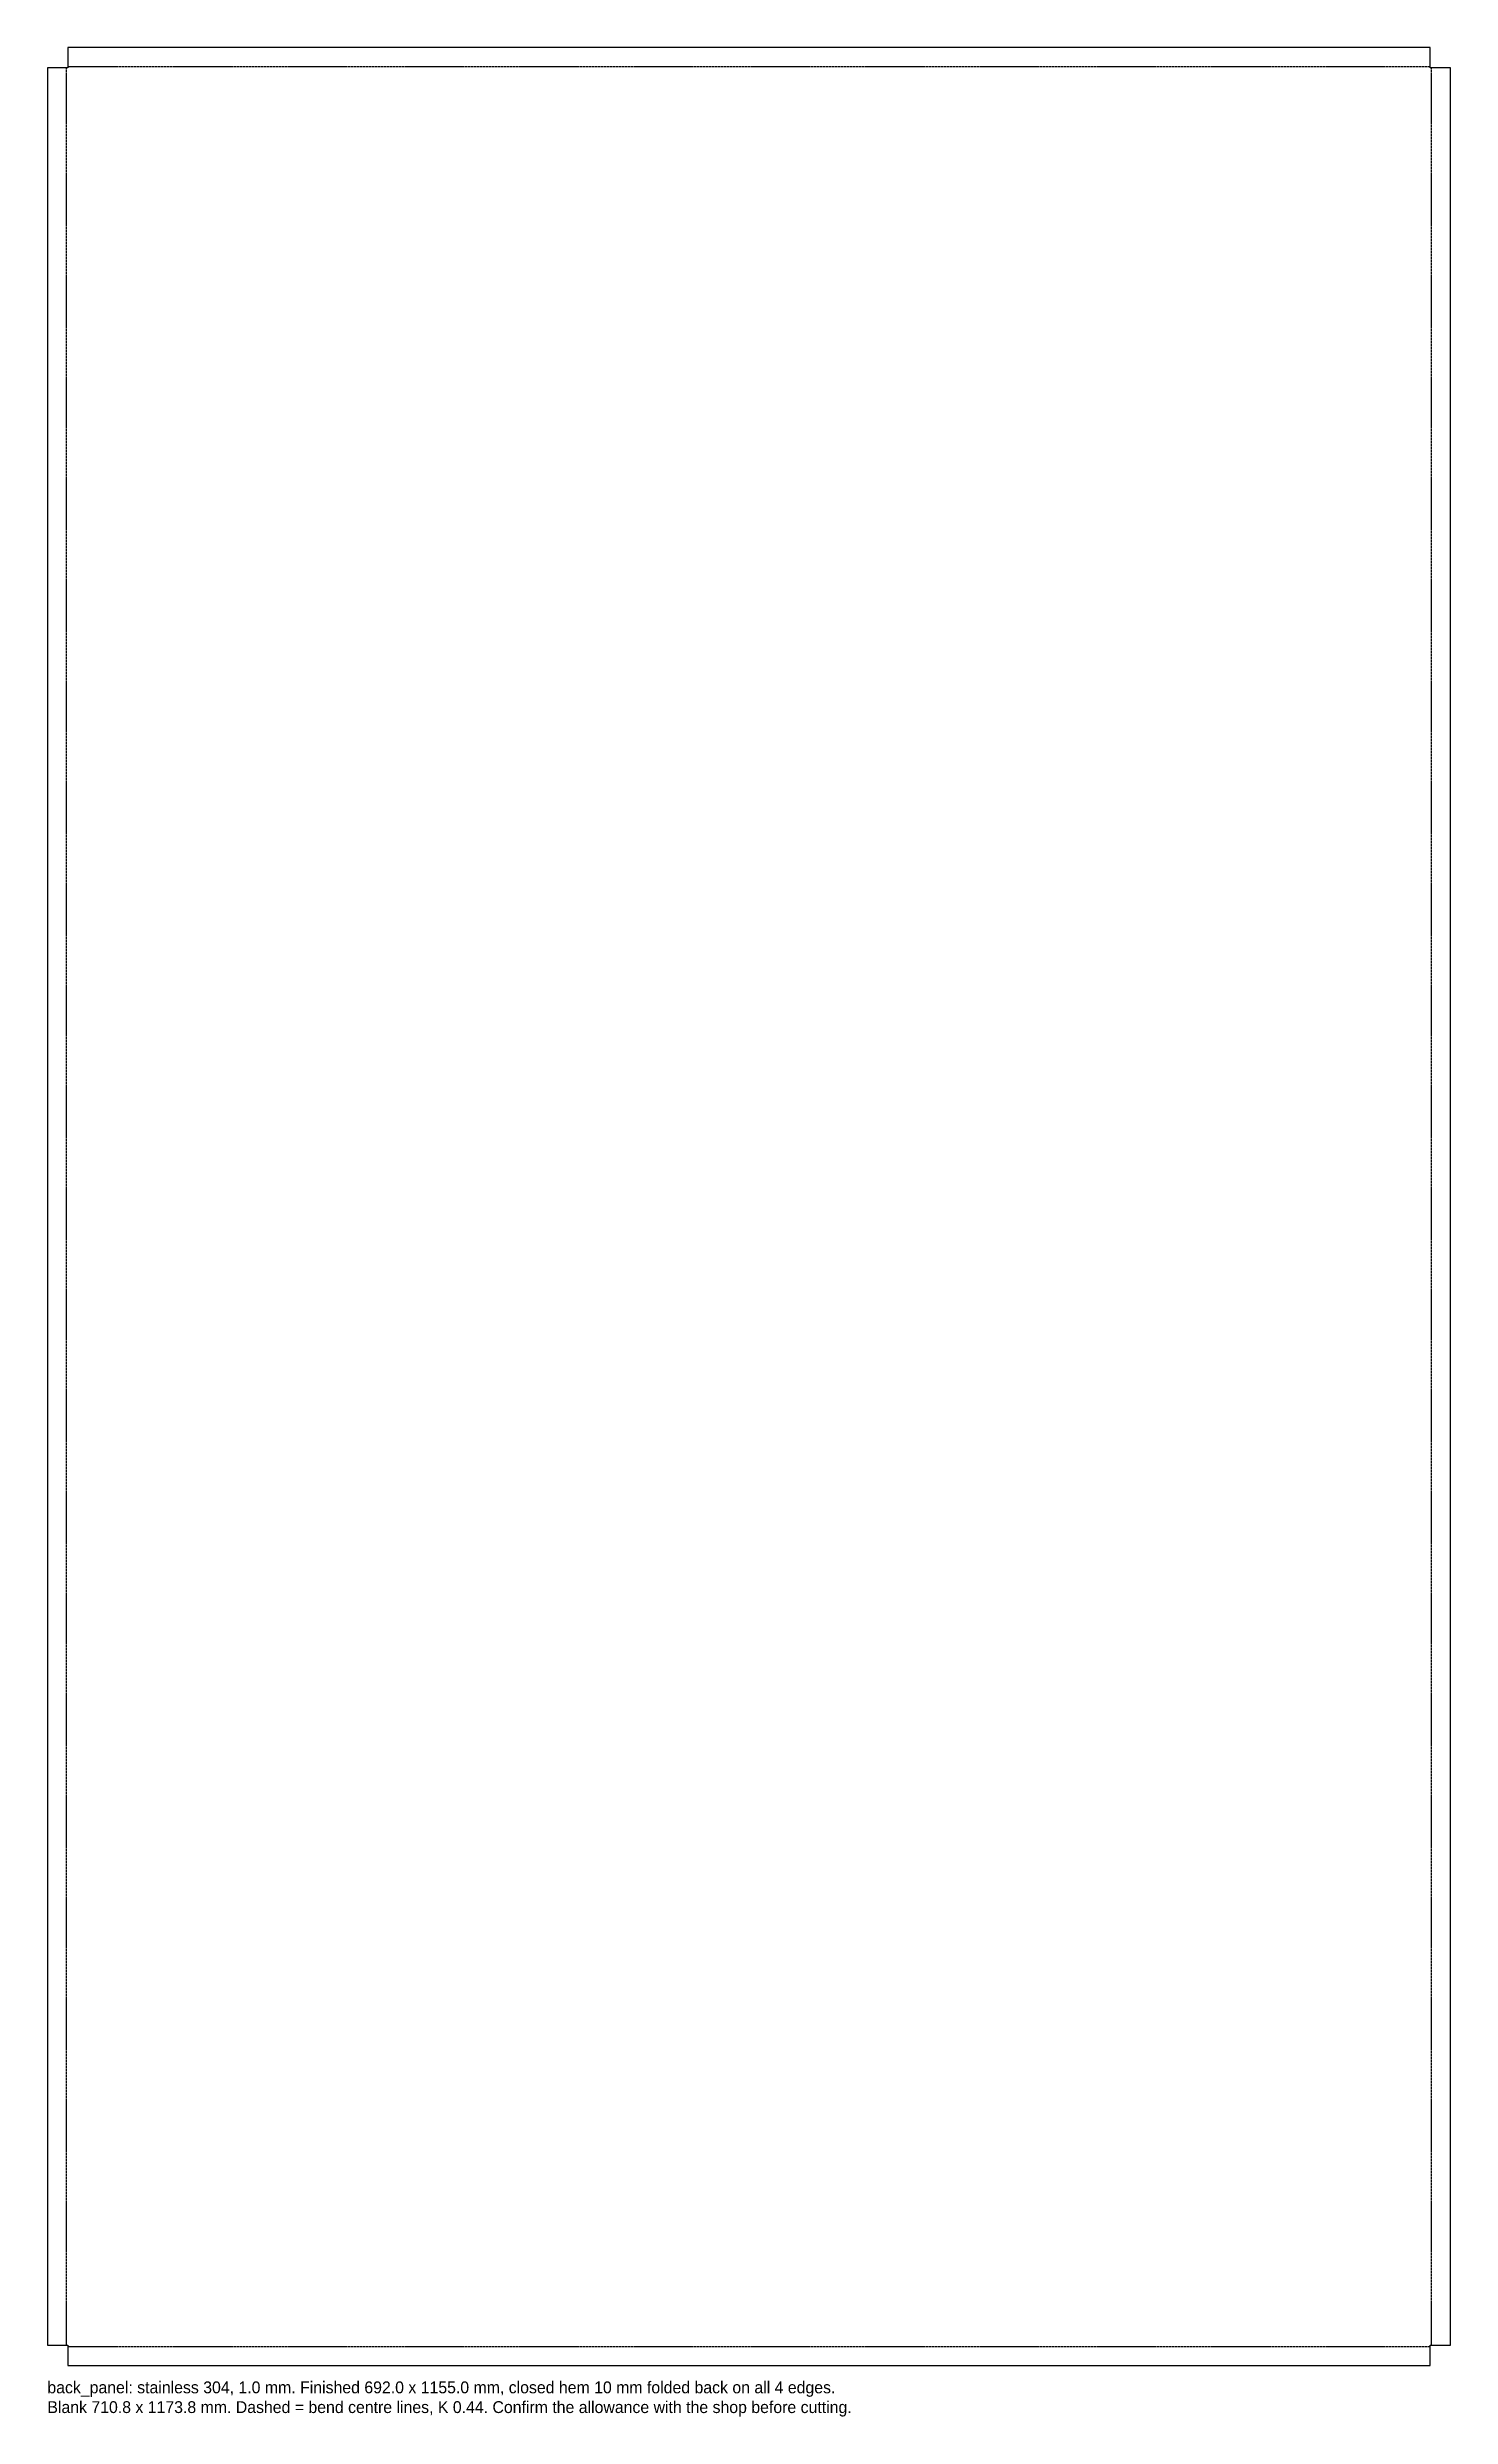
# Model space of a CAD drawing. Header units: millimetres. Extents: x 0 to 711, y -26 to 1174.
import ezdxf

# ---------------------------------------------------------------- set-up
doc = ezdxf.new("R2010")
doc.units = ezdxf.units.MM
doc.linetypes.add('DASHED', pattern=[1.524, 1.27, -0.254])
for name, color, linetype in [('BEND', 1, 'Continuous'), ('CUT', 7, 'Continuous'), ('NOTE', 3, 'Continuous')]:
    doc.layers.add(name, color=color, linetype=linetype)

msp = doc.modelspace()

# ---------------------------------------------------------------- linework, layer by layer
at = {"layer": 'BEND', "linetype": 'DASHED'}
for p, q in [((10.38, 1164.11), (700.42, 1164.11)), ((9.69, 10.38), (9.69, 1163.42)), ((701.11, 10.38), (701.11, 1163.42)), ((10.38, 9.69), (700.42, 9.69))]:
    msp.add_line(p, q, dxfattribs=at)
at = {"layer": 'CUT'}
msp.add_lwpolyline([(10.38, 0), (700.42, 0), (700.42, 10.38), (710.8, 10.38), (710.8, 1163.42), (700.42, 1163.42), (700.42, 1173.8), (10.38, 1173.8), (10.38, 1163.42), (0, 1163.42), (0, 10.38), (10.38, 10.38)], close=True, dxfattribs=at)

# ---------------------------------------------------------------- texts
at = {"layer": 'NOTE'}
for s, p in [('back_panel: stainless 304, 1.0 mm. Finished 692.0 x 1155.0 mm, closed hem 10 mm folded back on all 4 edges.', (0, -14)), ('Blank 710.8 x 1173.8 mm. Dashed = bend centre lines, K 0.44. Confirm the allowance with the shop before cutting.', (0, -24))]:
    msp.add_text(s, height=6, dxfattribs=at).set_placement(p)

doc.saveas('drawing.dxf')
